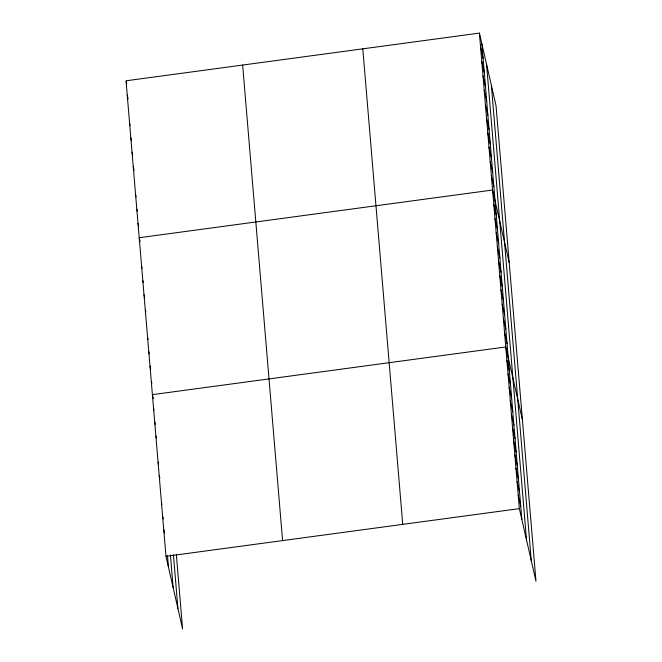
<?xml version="1.0" encoding="UTF-8"?>
<svg xmlns="http://www.w3.org/2000/svg" width="662" height="662" viewBox="0 0 662 662"><rect width="100%" height="100%" fill="white"/><g stroke="black" fill="none" stroke-linecap="round" stroke-linejoin="round"><path stroke-width="0.99" d="M479.404 33.1L519.347 508.631L535.972 581.203L496.02 105.672L479.404 33.1L126.028 80.797L165.98 556.328L182.596 628.9L176.373 554.797M165.98 556.328L519.347 508.631M480.604 47.366L483.086 58.223M481.804 61.632L484.286 72.489M482.995 75.898L485.486 86.755M484.195 90.164L486.686 101.021M485.395 104.431L487.886 115.287M486.595 118.697L489.077 129.553M487.795 132.963L490.277 143.82M488.995 147.229L491.477 158.086M490.186 161.495L492.677 172.352M491.386 175.761L493.877 186.618M509.202 262.591L492.586 190.027L139.21 237.724L140.112 241.671M493.786 204.293L496.268 215.15M494.986 218.559L497.468 229.416M496.177 232.825L498.668 243.682M497.377 247.092L499.868 257.948M498.577 261.358L501.068 272.214M499.777 275.624L502.259 286.481M500.977 289.89L503.459 300.747M502.177 304.156L504.659 315.013M503.368 318.422L505.859 329.279M504.568 332.688L507.059 343.545M522.392 419.518L505.768 346.954L152.392 394.651L153.303 398.598M506.902 360.426L509.384 371.283M508.035 373.898L510.518 384.754M509.161 387.369L511.652 398.234M510.294 400.849L512.785 411.706M511.428 414.321L513.911 425.178M512.562 427.793L515.044 438.649M513.687 441.264L516.178 452.129M514.821 454.736L517.312 465.601M515.955 468.216L518.445 479.073M517.088 481.688L519.571 492.545M518.222 495.159L520.704 506.016M126.252 81.782L126.707 83.76M127.228 95.063L128.13 99.01M129.628 123.595L130.075 125.573M130.819 137.862L131.498 140.824M132.019 152.128L132.698 155.09M133.219 166.394L134.121 170.341M135.619 194.926L136.066 196.904M136.819 209.192L137.266 211.17M138.01 223.458L138.689 226.421M141.61 266.256L142.057 268.234M142.81 280.522L143.257 282.5M144.002 294.789L144.68 297.751M145.433 310.039L145.88 312.017M147.601 337.587L148.056 339.565M148.801 351.853L149.248 353.822M150.001 366.119L150.679 369.082M151.424 381.37L151.871 383.348M153.526 408.123L153.981 410.101M154.66 421.595L155.338 424.557M156.017 436.059L156.472 438.029M158.053 462.018L158.508 463.996M159.186 475.49L159.865 478.452M161.445 502.441L161.9 504.411M162.579 515.913L163.257 518.876M163.713 529.385L164.615 533.332M491.361 85.307L531.305 560.838M486.553 64.322L526.505 539.861M481.895 43.957L521.838 519.496M362.793 48.839L402.736 524.37M242.64 65.058L282.591 540.589M173.403 554.64L177.929 608.535M170.382 554.83L173.13 587.558M167.494 555.641L168.462 567.193"/></g></svg>
